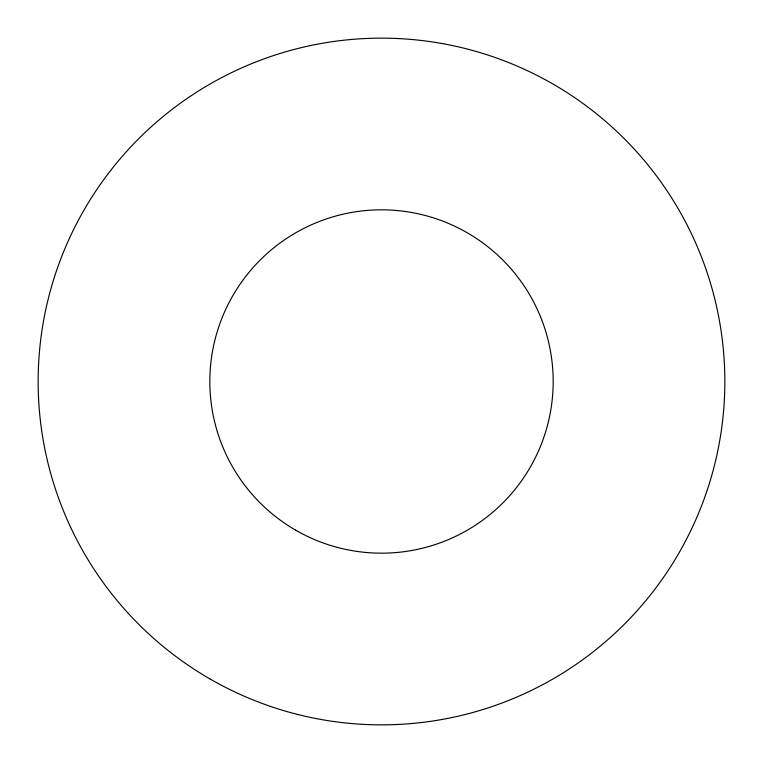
<?xml version="1.0" encoding="UTF-8"?>
<svg xmlns="http://www.w3.org/2000/svg" width="763" height="763" viewBox="0 0 763 763"><rect width="100%" height="100%" fill="white"/><g stroke="black" fill="none" stroke-linecap="round" stroke-linejoin="round"><path stroke-width="1.14" d="M295.663 530.171A171.675 171.675 0 0 0 553.175 381.5A171.675 171.675 0 0 0 295.663 232.829A171.675 171.675 0 0 0 295.663 530.171M209.825 678.851A343.35 343.35 0 0 0 724.85 381.5A343.35 343.35 0 0 0 209.825 84.149A343.35 343.35 0 0 0 209.825 678.851"/></g></svg>
